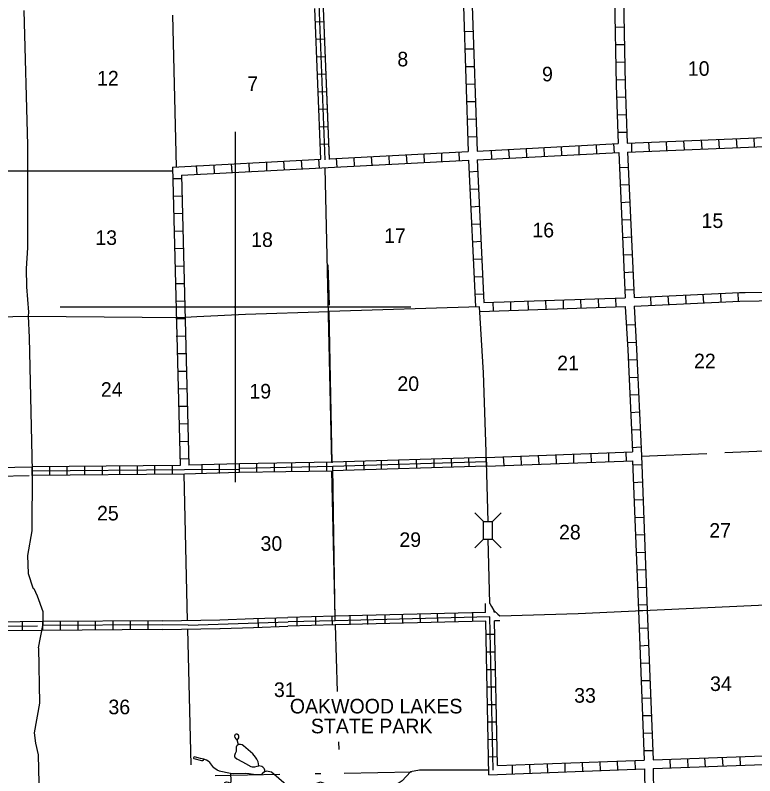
# Model space of a CAD drawing. Extents: x 1898965 to 2429786, y 15985402 to 16412123.
# Drawn here: x 2154520 to 2179833, y 16156365 to 16182411 of the extents above; entities that cross this region are included whole.
import ezdxf

# ---------------------------------------------------------------- set-up
doc = ezdxf.new("R2010")
doc.units = 0
for name, color, linetype in [('L1', 7, 'Continuous'), ('L10', 7, 'Continuous'), ('L11', 7, 'Continuous'), ('L13', 7, 'Continuous'), ('L14', 7, 'Continuous'), ('L18', 7, 'Continuous'), ('L3', 7, 'Continuous'), ('L36', 7, 'Continuous'), ('L4', 7, 'Continuous'), ('L8', 7, 'Continuous')]:
    doc.layers.add(name, color=color, linetype=linetype)

msp = doc.modelspace()

# ---------------------------------------------------------------- linework, layer by layer
at = {"layer": 'L1'}
for p, q in [((2162060, 16166418), (2162060, 16178420)), ((2162060, 16172184), (2162060, 16172659)), ((2156062, 16172422), (2168058, 16172422)), ((2161828, 16172422), (2162303, 16172422)), ((2162034, 16172422), (2162087, 16172422)), ((2162034, 16172422), (2162087, 16172422)), ((2162034, 16172422), (2162076, 16172422)), ((2162050, 16172395), (2162050, 16172443)), ((2162060, 16172395), (2162060, 16172443)), ((2162060, 16172400), (2162060, 16172443))]:
    msp.add_line(p, q, dxfattribs=at)
at = {"layer": 'L10'}
for p, q in [((2159558, 16161672), (2161523, 16161704)), ((2161523, 16161708), (2162679, 16161748)), ((2159562, 16161373), (2161528, 16161404)), ((2161534, 16161407), (2162681, 16161447))]:
    msp.add_line(p, q, dxfattribs=at)
at = {"layer": 'L11'}
for p, q in [((2149874, 16166846), (2155101, 16166946)), ((2150067, 16166549), (2155001, 16166645))]:
    msp.add_line(p, q, dxfattribs=at)
at = {"layer": 'L13'}
for p, q in [((2160038, 16177218), (2159919, 16182411)), ((2165360, 16167105), (2165128, 16177184)), ((2149805, 16177079), (2159901, 16177079)), ((2178190, 16167395), (2175941, 16167300)), ((2180851, 16167511), (2178808, 16167427)), ((2165469, 16161831), (2165355, 16166803)), ((2160286, 16166692), (2160407, 16161686)), ((2160418, 16161386), (2160534, 16156735)), ((2165476, 16161529), (2165538, 16159248)), ((2165585, 16157527), (2165593, 16157263)), ((2161369, 16156375), (2163576, 16156418)), ((2164785, 16156444), (2164985, 16156444)), ((2165777, 16156460), (2168085, 16156502))]:
    msp.add_line(p, q, dxfattribs=at)
at = {"layer": 'L18'}
for p, q in [((2170550, 16165072), (2170249, 16165367)), ((2170851, 16165072), (2171152, 16165367)), ((2170550, 16165072), (2170851, 16165072)), ((2170550, 16164470), (2170550, 16165072)), ((2170851, 16164470), (2170851, 16165072)), ((2170550, 16164470), (2170249, 16164169)), ((2170550, 16164470), (2170851, 16164470)), ((2170851, 16164470), (2171152, 16164169))]:
    msp.add_line(p, q, dxfattribs=at)
at = {"layer": 'L3'}
for p, q in [((2165128, 16177459), (2164927, 16182797)), ((2170883, 16156560), (2170767, 16161809))]:
    msp.add_line(p, q, dxfattribs=at)
at = {"layer": 'L4'}
for p, q in [((2154901, 16173113), (2154975, 16172242)), ((2154975, 16172242), (2154959, 16172110)), ((2162403, 16172168), (2165270, 16172268)), ((2170408, 16172422), (2165270, 16172268)), ((2149785, 16171983), (2154959, 16172110)), ((2154959, 16172110), (2160170, 16172063)), ((2155101, 16166793), (2155091, 16164755)), ((2175999, 16162025), (2181210, 16162268)), ((2155319, 16160750), (2155466, 16161514)), ((2162167, 16157436), (2162118, 16157590)), ((2170735, 16156560), (2168354, 16156560))]:
    msp.add_line(p, q, dxfattribs=at)
for points in [[(2154811, 16182570), (2154943, 16177960), (2154943, 16174444)], [(2154943, 16174444), (2154896, 16173742), (2154901, 16173113)], [(2170645, 16167120), (2170545, 16170167), (2170408, 16172422)], [(2154959, 16172110), (2155001, 16171371), (2155101, 16166793)], [(2160170, 16172063), (2160735, 16172094), (2162403, 16172168)], [(2170703, 16165072), (2170645, 16167120)], [(2155091, 16164755), (2154943, 16163910), (2154959, 16163292), (2155128, 16162801), (2155160, 16162775), (2155270, 16162527), (2155460, 16161988), (2155466, 16161514)], [(2170761, 16162268), (2170703, 16164470)], [(2170761, 16162268), (2170820, 16162162), (2170902, 16162031), (2171033, 16161898), (2171107, 16161846)], [(2171107, 16161846), (2173792, 16161920), (2175999, 16162025)], [(2155319, 16160750), (2155350, 16158851), (2155164, 16157838), (2155218, 16157479), (2155302, 16157078)], [(2155302, 16157078), (2155328, 16156112), (2155466, 16153619), (2155519, 16150969)], [(2163240, 16156501), (2163115, 16156519), (2163093, 16156517), (2163053, 16156503), (2162984, 16156439), (2162961, 16156424), (2162937, 16156410), (2162879, 16156393), (2162748, 16156398), (2162524, 16156428), (2162403, 16156439), (2162403, 16156439), (2161991, 16156432), (2161887, 16156439), (2161828, 16156449), (2161560, 16156515), (2161514, 16156528), (2161428, 16156563), (2161354, 16156612), (2161323, 16156642), (2161181, 16156824), (2161126, 16156868), (2161067, 16156904), (2160978, 16156936), (2160858, 16156961), (2160739, 16156994), (2160641, 16157013), (2160628, 16157002), (2160624, 16156983), (2160625, 16156973), (2160637, 16156959), (2160892, 16156892), (2160936, 16156885), (2160945, 16156889), (2160959, 16156903), (2160978, 16156936)], [(2163053, 16156503), (2163061, 16156559), (2163056, 16156589), (2163039, 16156616), (2163000, 16156662), (2162961, 16156688), (2162863, 16156710)], [(2165299, 16156027), (2165202, 16156069), (2164970, 16156143), (2164827, 16156101), (2164526, 16155937), (2164251, 16155921), (2164024, 16155811), (2163861, 16155953), (2163792, 16156059), (2163287, 16156486), (2163240, 16156501)], [(2168354, 16156560), (2168053, 16156502), (2167767, 16156197), (2167563, 16156054), (2167424, 16155999), (2166469, 16155694), (2166175, 16155689), (2165658, 16155867), (2165299, 16156027)]]:
    msp.add_lwpolyline(points, dxfattribs=at)
for points in [[(2162118, 16157590), (2162150, 16157627), (2162171, 16157669), (2162178, 16157699), (2162175, 16157724), (2162157, 16157756), (2162132, 16157776), (2162111, 16157786), (2162082, 16157792), (2162053, 16157779), (2162034, 16157757), (2162025, 16157717), (2162040, 16157679), (2162071, 16157631)], [(2162863, 16156710), (2162831, 16156845), (2162787, 16156934), (2162746, 16156999), (2162657, 16157113), (2162332, 16157394), (2162285, 16157421), (2162233, 16157437), (2162167, 16157436), (2162112, 16157407), (2162090, 16157375), (2162077, 16157341), (2162081, 16157241), (2162077, 16157201), (2162077, 16157201), (2162044, 16157132), (2162020, 16157064), (2162020, 16157032), (2162038, 16157000), (2162106, 16156943), (2162295, 16156838), (2162398, 16156790), (2162580, 16156688), (2162632, 16156672), (2162716, 16156673), (2162799, 16156689)]]:
    msp.add_lwpolyline(points, close=True, dxfattribs=at)
at = {"layer": 'L8'}
for p, q in [((2165276, 16177469), (2165075, 16182654)), ((2165276, 16177496), (2165075, 16182654)), ((2169859, 16182718), (2170028, 16177744)), ((2170160, 16182733), (2170329, 16177754)), ((2164975, 16177480), (2164774, 16182644)), ((2164801, 16182184), (2165101, 16182200)), ((2175049, 16182005), (2175350, 16182010)), ((2169885, 16181852), (2170186, 16181862)), ((2164816, 16181588), (2165117, 16181604)), ((2175070, 16181403), (2175360, 16181413)), ((2169901, 16181255), (2170202, 16181260)), ((2164843, 16180986), (2165144, 16181002)), ((2169927, 16180653), (2170228, 16180658)), ((2175075, 16180801), (2175376, 16180812)), ((2164869, 16180394), (2165170, 16180405)), ((2169943, 16180051), (2170244, 16180062)), ((2175091, 16180204), (2175392, 16180210)), ((2164896, 16179792), (2165186, 16179803)), ((2175107, 16179602), (2175408, 16179613)), ((2169970, 16179455), (2170270, 16179460)), ((2164911, 16179196), (2165207, 16179201)), ((2175128, 16179000), (2175424, 16179011)), ((2169985, 16178853), (2170286, 16178863)), ((2164933, 16178594), (2165233, 16178604)), ((2170001, 16178251), (2170302, 16178261)), ((2175149, 16178404), (2175450, 16178409)), ((2175466, 16178029), (2180524, 16178235)), ((2164959, 16177992), (2165260, 16178003)), ((2170329, 16177754), (2175160, 16178013)), ((2174426, 16177670), (2174415, 16177971)), ((2175028, 16177702), (2175012, 16178003)), ((2175624, 16177733), (2175619, 16178034)), ((2176226, 16177760), (2176210, 16178061)), ((2176828, 16177786), (2176807, 16178087)), ((2177425, 16177812), (2177409, 16178113)), ((2178027, 16177834), (2178011, 16178135)), ((2178628, 16177860), (2178607, 16178161)), ((2179225, 16177886), (2179209, 16178187)), ((2179827, 16177913), (2179811, 16178208)), ((2165276, 16177496), (2170028, 16177744)), ((2169727, 16177427), (2169716, 16177728)), ((2170334, 16177453), (2175175, 16177712)), ((2170835, 16177485), (2170820, 16177786)), ((2171432, 16177517), (2171416, 16177818)), ((2172034, 16177554), (2172018, 16177844)), ((2172636, 16177580), (2172620, 16177876)), ((2173232, 16177612), (2173217, 16177913)), ((2173824, 16177644), (2173818, 16177944)), ((2175175, 16177712), (2175402, 16172728)), ((2175476, 16177717), (2180545, 16177934)), ((2175476, 16177717), (2175703, 16172744)), ((2159904, 16177211), (2164975, 16177480)), ((2160212, 16176936), (2170033, 16177443)), ((2164336, 16177142), (2164320, 16177443)), ((2164933, 16177179), (2164917, 16177480)), ((2165534, 16177211), (2165519, 16177512)), ((2166136, 16177237), (2166120, 16177538)), ((2166733, 16177269), (2166717, 16177570)), ((2167335, 16177300), (2167319, 16177601)), ((2167937, 16177337), (2167916, 16177628)), ((2168533, 16177358), (2168518, 16177659)), ((2169125, 16177395), (2169119, 16177696)), ((2170033, 16177443), (2170270, 16172422)), ((2170334, 16177453), (2170561, 16172569)), ((2159904, 16177211), (2160170, 16166992)), ((2160746, 16176962), (2160724, 16177263)), ((2161342, 16176984), (2161326, 16177284)), ((2161944, 16177020), (2161928, 16177321)), ((2162541, 16177052), (2162525, 16177353)), ((2163137, 16177084), (2163127, 16177385)), ((2163734, 16177110), (2163718, 16177411)), ((2175202, 16177200), (2175503, 16177211)), ((2160212, 16176936), (2160466, 16166998)), ((2170049, 16177052), (2170350, 16177068)), ((2159911, 16176820), (2160212, 16176825)), ((2170075, 16176450), (2170376, 16176471)), ((2175228, 16176603), (2175524, 16176609)), ((2159927, 16176218), (2160228, 16176228)), ((2175249, 16176001), (2175550, 16176017)), ((2159943, 16175621), (2160244, 16175627)), ((2170112, 16175854), (2170408, 16175869)), ((2175276, 16175405), (2175577, 16175421)), ((2170133, 16175252), (2170434, 16175267)), ((2159959, 16175019), (2160260, 16175030)), ((2170170, 16174655), (2170466, 16174671)), ((2175307, 16174803), (2175608, 16174819)), ((2159975, 16174417), (2160276, 16174428)), ((2170191, 16174053), (2170492, 16174069)), ((2175334, 16174201), (2175635, 16174217)), ((2159991, 16173821), (2160292, 16173826)), ((2165276, 16172480), (2165233, 16173868)), ((2175360, 16173604), (2175661, 16173620)), ((2170218, 16173451), (2170519, 16173467)), ((2160012, 16173219), (2160307, 16173229)), ((2175392, 16173002), (2175693, 16173018)), ((2170249, 16172855), (2170550, 16172870)), ((2176258, 16172770), (2176274, 16172469)), ((2176860, 16172802), (2176876, 16172501)), ((2177462, 16172828), (2177477, 16172527)), ((2178058, 16172860), (2178074, 16172559)), ((2178660, 16172886), (2178676, 16172585)), ((2179257, 16172918), (2179267, 16172617)), ((2179498, 16172920), (2180635, 16172933)), ((2160028, 16172617), (2160328, 16172627)), ((2170561, 16172569), (2175402, 16172728)), ((2170867, 16172585), (2170878, 16172284)), ((2171469, 16172601), (2171474, 16172300)), ((2172066, 16172617), (2172076, 16172321)), ((2172668, 16172643), (2172678, 16172342)), ((2173269, 16172659), (2173275, 16172363)), ((2173866, 16172675), (2173877, 16172379)), ((2174468, 16172701), (2174478, 16172400)), ((2175070, 16172717), (2175075, 16172422)), ((2165365, 16167078), (2165270, 16172268)), ((2170418, 16172268), (2175402, 16172437)), ((2160017, 16172020), (2160318, 16172026)), ((2175434, 16171804), (2175735, 16171820)), ((2160033, 16171418), (2160334, 16171429)), ((2175466, 16171202), (2175767, 16171218)), ((2160054, 16170822), (2160350, 16170827)), ((2175503, 16170610), (2175798, 16170621)), ((2160070, 16170220), (2160371, 16170225)), ((2175524, 16170009), (2175825, 16170019)), ((2160086, 16169618), (2160387, 16169628)), ((2175550, 16169412), (2175851, 16169417)), ((2160101, 16169021), (2160402, 16169026)), ((2175582, 16168810), (2175883, 16168826)), ((2160128, 16168419), (2160429, 16168430)), ((2175608, 16168213), (2175909, 16168229)), ((2160144, 16167817), (2160445, 16167828)), ((2175635, 16167611), (2175936, 16167627)), ((2170635, 16167268), (2175651, 16167458)), ((2171253, 16166994), (2171237, 16167295)), ((2171849, 16167009), (2171833, 16167310)), ((2172451, 16167036), (2172435, 16167337)), ((2173042, 16167062), (2173037, 16167363)), ((2173644, 16167078), (2173634, 16167379)), ((2174241, 16167105), (2174236, 16167400)), ((2174843, 16167126), (2174832, 16167427)), ((2175445, 16167142), (2175434, 16167442)), ((2175952, 16167321), (2176152, 16162036)), ((2160160, 16167221), (2160460, 16167226)), ((2162192, 16167046), (2160466, 16166998)), ((2165387, 16167105), (2162192, 16167046)), ((2162192, 16166746), (2162192, 16167046)), ((2162794, 16166751), (2162794, 16167052)), ((2163391, 16166767), (2163391, 16167068)), ((2163993, 16166777), (2163993, 16167078)), ((2164595, 16166788), (2164595, 16167083)), ((2165191, 16166804), (2165191, 16167105)), ((2170635, 16167268), (2165376, 16167105)), ((2170645, 16167120), (2165387, 16166951)), ((2165841, 16167120), (2165851, 16166819)), ((2166443, 16167136), (2166453, 16166835)), ((2167044, 16167152), (2167050, 16166851)), ((2167641, 16167178), (2167652, 16166878)), ((2168243, 16167194), (2168254, 16166893)), ((2168845, 16167210), (2168850, 16166909)), ((2169442, 16167226), (2169452, 16166925)), ((2170033, 16167252), (2170049, 16166951)), ((2170635, 16167268), (2170651, 16166967)), ((2170651, 16166967), (2170635, 16167268)), ((2170651, 16166967), (2175651, 16167152)), ((2175651, 16167152), (2175851, 16162020)), ((2175661, 16167009), (2175957, 16167025)), ((2160170, 16166992), (2155101, 16166946)), ((2155101, 16166645), (2155101, 16166946)), ((2160318, 16166846), (2155101, 16166793)), ((2155703, 16166650), (2155703, 16166951)), ((2156300, 16166650), (2156300, 16166951)), ((2156902, 16166661), (2156902, 16166962)), ((2157504, 16166672), (2157504, 16166967)), ((2158100, 16166672), (2158100, 16166967)), ((2158702, 16166677), (2158702, 16166978)), ((2159299, 16166687), (2159299, 16166988)), ((2159901, 16166693), (2159901, 16166994)), ((2162203, 16166851), (2160318, 16166846)), ((2160920, 16166709), (2160920, 16167009)), ((2161516, 16166719), (2161516, 16167020)), ((2165387, 16166951), (2162192, 16166893)), ((2165367, 16166795), (2162192, 16166746)), ((2170651, 16166967), (2165367, 16166804)), ((2155091, 16166645), (2155101, 16166645)), ((2160318, 16166693), (2155101, 16166645)), ((2162192, 16166746), (2160318, 16166693)), ((2175682, 16166413), (2175983, 16166429)), ((2175709, 16165811), (2176010, 16165827)), ((2175735, 16165209), (2176025, 16165225)), ((2175751, 16164612), (2176052, 16164628)), ((2175777, 16164010), (2176078, 16164026)), ((2175798, 16163419), (2176099, 16163430)), ((2175820, 16162817), (2176115, 16162828)), ((2170618, 16161958), (2170611, 16162266)), ((2175841, 16162220), (2176142, 16162226)), ((2164809, 16161511), (2164809, 16161815)), ((2165383, 16161526), (2165373, 16161831)), ((2170618, 16161958), (2165468, 16161831)), ((2165967, 16161835), (2165978, 16161534)), ((2166569, 16161851), (2166575, 16161550)), ((2167166, 16161867), (2167176, 16161571)), ((2167768, 16161888), (2167778, 16161587)), ((2168370, 16161904), (2168375, 16161603)), ((2168966, 16161920), (2168977, 16161619)), ((2169568, 16161925), (2169568, 16161629)), ((2170170, 16161946), (2170170, 16161645)), ((2170917, 16161965), (2170916, 16162009)), ((2170966, 16161967), (2170917, 16161965)), ((2175851, 16162020), (2176152, 16162036)), ((2175851, 16162020), (2176052, 16156903)), ((2176152, 16162036), (2176353, 16156909)), ((2155466, 16161645), (2150154, 16161573)), ((2154774, 16161333), (2154774, 16161634)), ((2159558, 16161677), (2155466, 16161645)), ((2155466, 16161346), (2155466, 16161647)), ((2156068, 16161351), (2156068, 16161650)), ((2156670, 16161355), (2156670, 16161654)), ((2157266, 16161359), (2157266, 16161659)), ((2157868, 16161364), (2157868, 16161664)), ((2158470, 16161370), (2158470, 16161671)), ((2159067, 16161376), (2159067, 16161677)), ((2160445, 16161518), (2163866, 16161634)), ((2162679, 16161748), (2163845, 16161788)), ((2162842, 16161455), (2162836, 16161751)), ((2163444, 16161471), (2163433, 16161772)), ((2164169, 16161495), (2164169, 16161797)), ((2170767, 16161809), (2165476, 16161677)), ((2170624, 16161661), (2165476, 16161529)), ((2170735, 16156402), (2170624, 16161661)), ((2171110, 16161673), (2170923, 16161668)), ((2171025, 16156719), (2170923, 16161668)), ((2155286, 16161492), (2149975, 16161418)), ((2155434, 16161346), (2150159, 16161273)), ((2159558, 16161376), (2155434, 16161346)), ((2159558, 16161529), (2155466, 16161513)), ((2160445, 16161518), (2159558, 16161529)), ((2162681, 16161447), (2163850, 16161487)), ((2175878, 16161418), (2176179, 16161434)), ((2170635, 16161212), (2170936, 16161212)), ((2175894, 16160821), (2176194, 16160837)), ((2170645, 16160610), (2170941, 16160610)), ((2170661, 16160008), (2170962, 16160008)), ((2175920, 16160219), (2176216, 16160235)), ((2175941, 16159628), (2176242, 16159633)), ((2170666, 16159412), (2170967, 16159412)), ((2175967, 16159026), (2176268, 16159037)), ((2170682, 16158810), (2170983, 16158810)), ((2175983, 16158429), (2176284, 16158435)), ((2170703, 16158213), (2170999, 16158218)), ((2176010, 16157827), (2176311, 16157838)), ((2170709, 16157611), (2171010, 16157622)), ((2176036, 16157226), (2176337, 16157236)), ((2170725, 16157009), (2171025, 16157020)), ((2171025, 16156719), (2176052, 16156903)), ((2175725, 16156888), (2175735, 16156587)), ((2176353, 16156909), (2181474, 16157104)), ((2176928, 16156930), (2176934, 16156629)), ((2177525, 16156951), (2177536, 16156650)), ((2178116, 16156977), (2178132, 16156676)), ((2178718, 16156993), (2178734, 16156692)), ((2179320, 16157020), (2179336, 16156719)), ((2171527, 16156735), (2171532, 16156434)), ((2172124, 16156750), (2172134, 16156455)), ((2172726, 16156777), (2172736, 16156476)), ((2173328, 16156803), (2173333, 16156502)), ((2173924, 16156819), (2173935, 16156518)), ((2174526, 16156845), (2174537, 16156544)), ((2175128, 16156861), (2175133, 16156560)), ((2176358, 16156613), (2181490, 16156803)), ((2176358, 16156613), (2176427, 16151877)), ((2170735, 16156402), (2176057, 16156603)), ((2176057, 16156603), (2176126, 16151861))]:
    msp.add_line(p, q, dxfattribs=at)
for points in [[(2175033, 16183013), (2175091, 16180020), (2175160, 16178013)], [(2175334, 16183034), (2175392, 16180035), (2175466, 16178029)], [(2175703, 16172744), (2179310, 16172918), (2179498, 16172920)], [(2175703, 16172443), (2179325, 16172617), (2180640, 16172638)], [(2175402, 16172437), (2175487, 16170954), (2175651, 16167458)], [(2175703, 16172443), (2175783, 16170970), (2175952, 16167321)], [(2165476, 16161677), (2165408, 16165346), (2165387, 16166951)], [(2165468, 16161834), (2163845, 16161788)], [(2165476, 16161677), (2163866, 16161634)], [(2165476, 16161529), (2163850, 16161487)], [(2161887, 16156439), (2161901, 16156199), (2161897, 16156160), (2161889, 16156131), (2161861, 16156063), (2161834, 16156038), (2161800, 16156028), (2161782, 16156028), (2161745, 16156041), (2161703, 16156083), (2161691, 16156112), (2161700, 16156136), (2161713, 16156147), (2161747, 16156156), (2161803, 16156145), (2161867, 16156123), (2161889, 16156131)]]:
    msp.add_lwpolyline(points, dxfattribs=at)

# ---------------------------------------------------------------- texts
at = {"layer": 'L14'}
for s, p in [('8', (2167599, 16180658)), ('10', (2177541, 16180336)), ('9', (2172551, 16180146)), ('12', (2157319, 16180004)), ('7', (2162462, 16179819)), ('15', (2178011, 16175125)), ('17', (2167145, 16174613)), ('16', (2172219, 16174803)), ('13', (2157261, 16174544)), ('18', (2162594, 16174475)), ('21', (2173069, 16170251)), ('22', (2177752, 16170320)), ('20', (2167599, 16169544)), ('24', (2157451, 16169343)), ('19', (2162535, 16169285)), ('25', (2157319, 16165109)), ('28', (2173132, 16164459)), ('27', (2178275, 16164517)), ('29', (2167668, 16164201)), ('30', (2162916, 16164069)), ('34', (2178301, 16159269)), ('31', (2163375, 16159063)), ('33', (2173650, 16158868)), ('36', (2157710, 16158472))]:
    msp.add_text(s, height=500, rotation=359.9999, dxfattribs=at).set_placement(p)
at = {"layer": 'L36'}
for s, height, p in [('OAKWOOD LAKES', 499.96, (2163919, 16158500)), ('STATE PARK', 500, (2164639, 16157819))]:
    msp.add_text(s, height=height, dxfattribs=at).set_placement(p)

doc.saveas('drawing.dxf')
